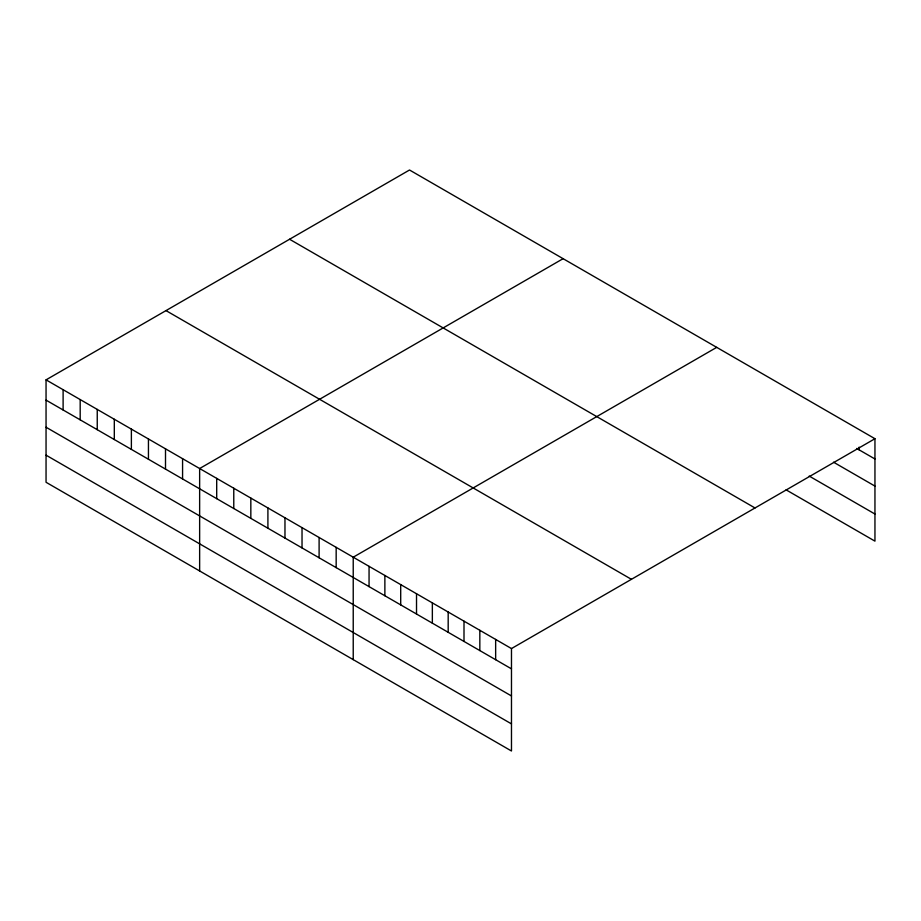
<?xml version="1.0" encoding="UTF-8"?>
<svg xmlns="http://www.w3.org/2000/svg" width="921" height="921" viewBox="0 0 921 921"><rect width="100%" height="100%" fill="white"/><g stroke="black" fill="none" stroke-linecap="round" stroke-linejoin="round"><path stroke-width="1.38" d="M46.05 379.855L511.477 648.568L511.477 750.995L46.05 482.282L46.05 379.855L409.523 170.005L874.95 438.718L874.95 541.145L786.085 489.845M563.111 258.674L199.638 468.536L199.638 570.962M716.711 347.355L353.227 557.205L353.227 659.632M511.477 648.568L874.95 438.718M856.691 448.446L874.95 458.98M833.563 462.204L874.95 486.092M809.214 476.076L874.95 514.033M289.574 239.253L755.001 507.966M165.999 310.607L631.426 579.321M46.05 400.128L511.477 668.842M46.05 427.24L511.477 695.954M46.05 455.17L511.477 723.883M859.12 447.146L859.12 449.851M495.648 639.427L495.648 659.701M479.829 630.298L479.829 650.56M464 621.157L464 641.43M448.182 612.016L448.182 632.29M432.352 602.887L432.352 623.16M416.522 593.746L416.522 614.019M400.704 584.616L400.704 604.878M384.874 575.475L384.874 595.749M369.056 566.346L369.056 586.608M336.165 547.35L336.165 567.624M319.103 537.496L319.103 557.769M302.03 527.652L302.03 547.914M284.969 517.798L284.969 538.06M267.907 507.943L267.907 528.217M250.834 498.088L250.834 518.362M233.773 488.234L233.773 508.507M216.7 478.379L216.7 498.652M182.577 458.681L182.577 478.943M165.504 448.826L165.504 469.1M148.442 438.972L148.442 459.245M131.381 429.117L131.381 449.39M114.308 419.262L114.308 439.536M97.246 409.419L97.246 429.681M80.185 399.564L80.185 419.826M63.112 389.71L63.112 409.983"/></g></svg>
